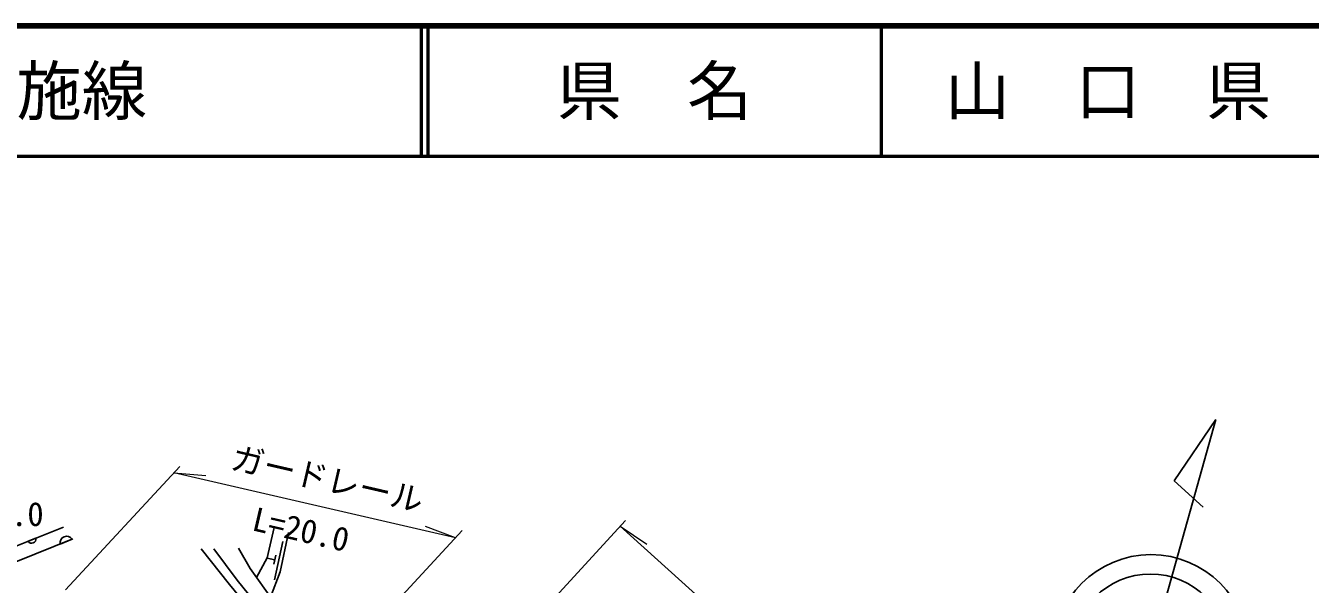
# Model space of a CAD drawing. Units: millimetres at full size, sheet at 1:1000; details may follow other scales. Extents: x 40000 to 680000, y 20000 to 380000.
# Drawn here: x 267442 to 365881, y 337170 to 380000 of the extents above; entities that cross this region are included whole.
import ezdxf
from ezdxf.enums import TextEntityAlignment as Align

# ---------------------------------------------------------------- set-up
doc = ezdxf.new("R2010")
doc.units = ezdxf.units.MM
doc.header["$LTSCALE"] = 1000
for name, color, linetype, lineweight in [('M-BGD', 7, 'Continuous', 25), ('M-BMK-SRVR', 3, 'Continuous', 25), ('M-STR-HTXT', 7, 'Continuous', 13), ('M-TTL', 2, 'Continuous', 140), ('M-TTL-LINE', 7, 'Continuous', 50)]:
    doc.layers.add(name, color=color, linetype=linetype, lineweight=lineweight)
doc.layers.add('M-TTL-TXT', color=7, linetype='Continuous')
doc.styles.add('ＭＳ ゴシック', font='')
doc.styles.get('ＭＳ ゴシック').set_extended_font_data('MS Gothic')

msp = doc.modelspace()

# ---------------------------------------------------------------- linework, layer by layer
at = {"layer": 'M-BGD'}
for p, q in [((263921, 339006), (270347, 341541)), ((264864, 338158), (271050, 340648)), ((268216, 340701), (267634, 340471)), ((270078, 340257), (270997, 340627)), ((286516, 337526), (287141, 340460)), ((286535, 339055), (285939, 339182)), ((286462, 338713), (286608, 339398))]:
    msp.add_line(p, q, dxfattribs=at)
for points in [[(286494, 341528), (285952, 339206), (285129, 337703)], [(286207, 336175), (286953, 338136), (287593, 341139)], [(280896, 339896), (283052, 337150), (285206, 334555), (287703, 331734), (292574, 326828), (296230, 323252), (297570, 321913), (299840, 320298), (301445, 319376), (302708, 318736), (304910, 317899), (307912, 316722), (311056, 315704), (312346, 315074), (313561, 314328), (314330, 313837), (315470, 312653), (316374, 311196), (317190, 309852), (317555, 308844), (318837, 304322)], [(281868, 339903), (283645, 337476), (285706, 334942), (288326, 332358), (293196, 327453), (296850, 323879), (298141, 322589), (300316, 321041), (301864, 320152), (303065, 319544), (305228, 318722), (308209, 317553), (311387, 316523), (312771, 315848), (314029, 315075), (314893, 314524), (316170, 313198), (317125, 311657), (317989, 310235), (318393, 309122), (319267, 306225)], [(286346, 335978), (284642, 338392), (283745, 339947)]]:
    msp.add_lwpolyline(points, dxfattribs=at)
for centre, radius, start, end in [((267905, 340636), 318, 211.41981, 11.63754), ((270574, 340351), 505, 33.09766, 190.75585)]:
    msp.add_arc(centre, radius, start, end, dxfattribs=at)
at = {"layer": 'M-BMK-SRVR'}
for p, q in [((349708, 317998), (358647, 349794)), ((358647, 349794), (355455, 345112)), ((355455, 345112), (357672, 343090))]:
    msp.add_line(p, q, dxfattribs=at)
for centre, radius in [((353673, 331945), 7500), ((353632, 331957), 6000)]:
    msp.add_circle(centre, radius, dxfattribs=at)
at = {"layer": 'M-STR-HTXT'}
for p, q in [((270489, 336745), (279245, 346199)), ((300369, 340731), (278804, 345723)), ((278804, 345723), (281250, 345508)), ((313405, 342065), (291875, 318589)), ((300369, 340731), (298077, 341612)), ((313004, 341629), (346902, 311025)), ((313004, 341629), (315038, 340253)), ((300883, 341287), (285452, 324572))]:
    msp.add_line(p, q, dxfattribs=at)
at = {"layer": 'M-TTL'}
msp.add_line((680000, 380000), (40000, 380000), dxfattribs=at)
at = {"layer": 'M-TTL-LINE'}
for p, q in [((297750, 380000), (297750, 370000)), ((298250, 380000), (298250, 370000)), ((333000, 380000), (333000, 370000)), ((40000, 370000), (680000, 370000))]:
    msp.add_line(p, q, dxfattribs=at)

# ---------------------------------------------------------------- texts
at = {"layer": 'M-STR-HTXT', "style": 'ＭＳ ゴシック'}
for s, p in [('ガードレール', (290235, 343822)), ('L=20.0', (288209, 339950))]:
    msp.add_text(s, height=1833, rotation=346.965, dxfattribs=at).set_placement(p, align=Align.BOTTOM_CENTER)
msp.add_text('L=18.0', height=1833, dxfattribs=at).set_placement((265076, 341090), align=Align.BOTTOM_CENTER)
at = {"layer": 'M-TTL-TXT', "style": 'ＭＳ ゴシック'}
msp.add_text('主要地方道\u3000下松田布施線', height=3666, dxfattribs=at).set_placement((216734, 375000), align=Align.MIDDLE_LEFT)
for s, p in [('県\u3000名', (315625, 375000)), ('山\u3000口\u3000県', (350375, 375000))]:
    msp.add_text(s, height=3666, dxfattribs=at).set_placement(p, align=Align.MIDDLE_CENTER)

doc.saveas('drawing.dxf')
